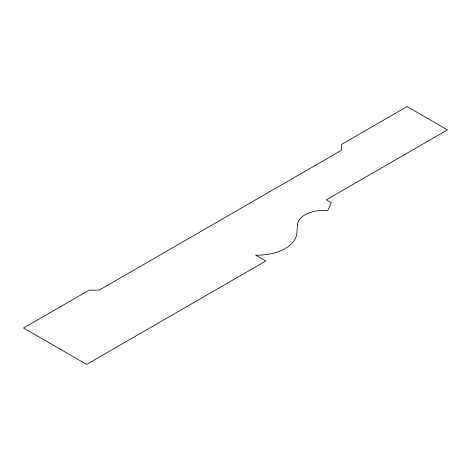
<?xml version="1.0" encoding="UTF-8"?>
<svg xmlns="http://www.w3.org/2000/svg" width="471" height="471" viewBox="0 0 471 471"><rect width="100%" height="100%" fill="white"/><g stroke="black" fill="none" stroke-linecap="round" stroke-linejoin="round"><path stroke-width="0.71" d="M297.513 224.602L296.807 233.422A39.529 22.82 0 0 1 255.688 255.164L265.779 260.993L86.629 364.424L23.55 328.004L89.154 290.13L99.246 290.13L341.475 150.278L341.475 144.45L407.079 106.576L447.45 129.884L326.338 199.81L331.384 202.724L327.686 210.684A25.699 14.836 0 0 0 297.513 224.602"/></g></svg>
